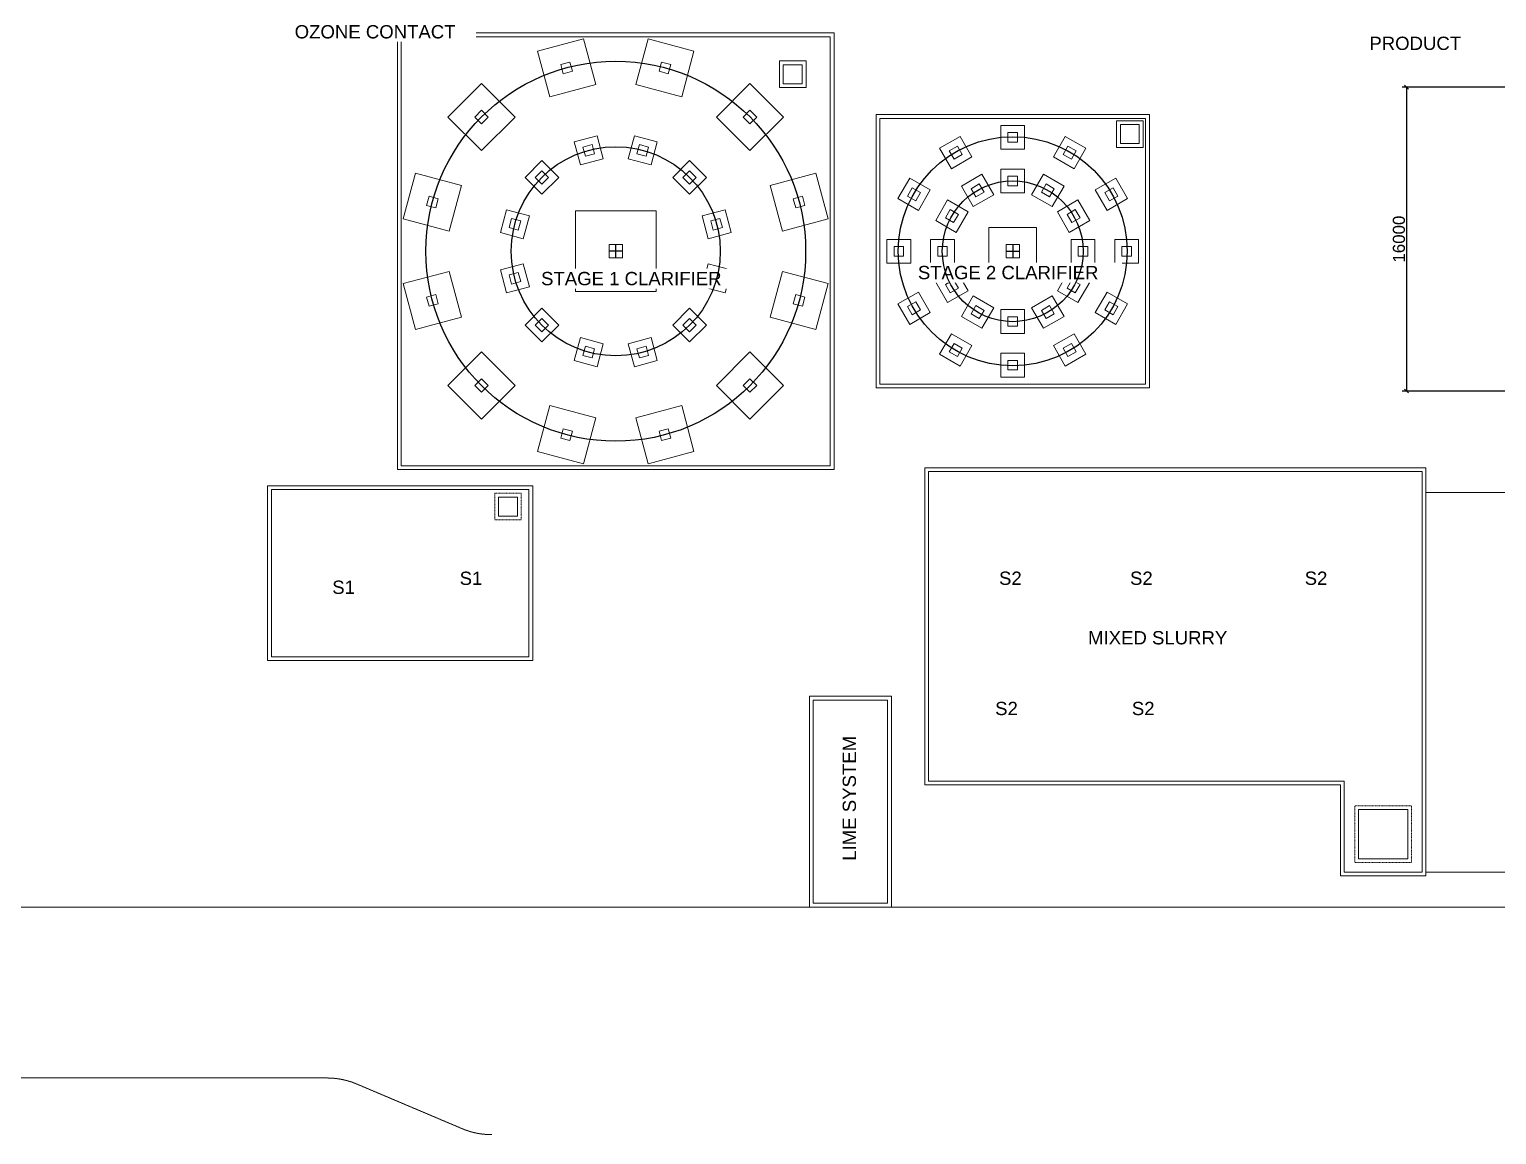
# Model space of a CAD drawing. Header units: millimetres. Extents: x 14826 to 891005, y -311366 to 56117.
# Drawn here: x 413278 to 490565, y -40512 to 17698 of the extents above; entities that cross this region are included whole.
import ezdxf

# ---------------------------------------------------------------- set-up
doc = ezdxf.new("R2010")
doc.units = ezdxf.units.MM
doc.linetypes.add('Dash', pattern=[6.35, 3.175, -3.175])
doc.linetypes.add('Hidden', pattern=[7.14375, 4.7625, -2.38125])
for name, color, linetype, lineweight in [('A-ANNO-DIMS', 7, 'Continuous', 9), ('A-DETL-HDLN', 7, 'Hidden', 9), ('A-DETL-MBND', 7, 'Continuous', 9), ('A-WALL', 7, 'Continuous', 9), ('A-WALL-HDLN', 7, 'Dash', 9), ('G-ANNO-TEXT', 7, 'Continuous', 9), ('S-COLS', 7, 'Continuous', 9), ('S-FNDN', 7, 'Continuous', 9)]:
    doc.layers.add(name, color=color, linetype=linetype, lineweight=lineweight)
doc.styles.add('Arial', font='arial.ttf', dxfattribs={"height": 636.361708})
doc.dimstyles.new('Greene_Arch_tick_-_2_5mm_Arial', dxfattribs={"dimscale": 304.8, "dimtxt": 255.06485, "dimasz": 0.656168, "dimexe": 0.787402, "dimexo": 0.492126, "dimgap": 0.246063, "dimtad": 1, "dimdec": 0, "dimzin": 0, "dimdsep": 46, "dimtxsty": 'Arial', "dimblk1": 'OBLIQUE', "dimblk2": 'OBLIQUE', "dimsah": 1, "dimcen": 0.09, "dimazin": 0, "dimtfac": 1, "dimtdec": 4, "dimtix": 1, "dimtmove": 0, "dimatfit": 3, "dimfxl": 1, "dimtvp": 1, "dimtfill": 1, "dimtolj": 1, "dimtzin": 0, "dimarcsym": 2})

# ---------------------------------------------------------------- blocks, each defined once
blk = doc.blocks.new('M_Footing-Rectangular - 4250X4250X700-342359-LEVEL 1 Copy 1')
at = {"layer": 'S-FNDN'}
for p, q in [((2125, 2125), (-2125, 2125)), ((-2125, 2125), (-2125, -2125)), ((2125, -2125), (2125, 2125)), ((-2125, -2125), (2125, -2125))]:
    blk.add_line(p, q, dxfattribs=at)
blk = doc.blocks.new('M_Footing-Rectangular - 1250X1250X500-343367-LEVEL 1 Copy 1')
at = {"layer": 'S-FNDN'}
for p, q in [((625, 625), (-625, 625)), ((-625, 625), (-625, -625)), ((625, -625), (625, 625)), ((-625, -625), (625, -625))]:
    blk.add_line(p, q, dxfattribs=at)
blk = doc.blocks.new('M_Footing-Rectangular - 2500X2500X500-330338-LEVEL 1 Copy 1')
at = {"layer": 'S-FNDN'}
for p, q in [((1250, 1250), (-1250, 1250)), ((-1250, 1250), (-1250, -1250)), ((1250, -1250), (1250, 1250)), ((-1250, -1250), (1250, -1250))]:
    blk.add_line(p, q, dxfattribs=at)
blk = doc.blocks.new('Concrete-Rectangular-Column - 500 x 500mm-344216-LEVEL 1 Copy 1')
at = {"layer": 'S-COLS'}
for p, q in [((250, 250), (-250, 250)), ((-250, 250), (-250, -250)), ((250, -250), (250, 250)), ((-250, -250), (250, -250))]:
    blk.add_line(p, q, dxfattribs=at)
blk = doc.blocks.new('Concrete-Rectangular-Column - 700X700-344787-LEVEL 1 Copy 1')
at = {"layer": 'S-COLS'}
for p, q in [((350, 350), (-350, 350)), ((-350, 350), (-350, -350)), ((350, -350), (350, 350)), ((-350, -350), (350, -350))]:
    blk.add_line(p, q, dxfattribs=at)
blk = doc.blocks.new('M_Footing-Rectangular - 1250X1250X500-344885-LEVEL 1 Copy 1')
at = {"layer": 'S-FNDN'}
for p, q in [((625, 625), (-625, 625)), ((-625, 625), (-625, -625)), ((625, -625), (625, 625)), ((-625, -625), (625, -625))]:
    blk.add_line(p, q, dxfattribs=at)
blk = doc.blocks.new('M_Footing-Rectangular - 2500X2500X500-344887-LEVEL 1 Copy 1')
at = {"layer": 'S-FNDN'}
for p, q in [((1250, 1250), (-1250, 1250)), ((-1250, 1250), (-1250, -1250)), ((1250, -1250), (1250, 1250)), ((-1250, -1250), (1250, -1250))]:
    blk.add_line(p, q, dxfattribs=at)
blk = doc.blocks.new('Concrete-Rectangular-Column - 500 x 500mm-344888-LEVEL 1 Copy 1')
at = {"layer": 'S-COLS'}
for p, q in [((250, 250), (-250, 250)), ((-250, 250), (-250, -250)), ((250, -250), (250, 250)), ((-250, -250), (250, -250))]:
    blk.add_line(p, q, dxfattribs=at)
blk = doc.blocks.new('M_Footing-Rectangular - 2500X2500X500-V1-LEVEL 1 Copy 1')
at = {"layer": 'S-FNDN'}
for p, q in [((1250, 1250), (-1250, 1250)), ((-1250, 1250), (-1250, -1250)), ((1250, -1250), (1250, 1250)), ((-1250, -1250), (1250, -1250))]:
    blk.add_line(p, q, dxfattribs=at)
blk = doc.blocks.new('_Oblique')
at = {"color": 0, "linetype": 'ByBlock', "lineweight": -2}
blk.add_line((-0.5, -0.5), (0.5, 0.5), dxfattribs=at)
blk = doc.blocks.new('*D628')
at = {"layer": 'A-ANNO-DIMS', "color": 0, "lineweight": -2, "transparency": 16777216}
for p, q in [((491298, 14651), (485579, 14651)), ((485819, 14651), (485819, -1349)), ((491298, -1349), (485579, -1349))]:
    blk.add_line(p, q, dxfattribs=at)
at = {"layer": 'Defpoints', "color": 0, "transparency": 16777216}
for p in [(491448, 14651), (485819, -1349), (491448, -1349)]:
    blk.add_point(p, dxfattribs=at)
at = {"layer": 'A-ANNO-DIMS', "color": 0, "lineweight": -2, "transparency": 16777216, "xscale": 200, "yscale": 200, "zscale": 200}
for p, rotation in [((485819, 14651), 90), ((485819, -1349), 270)]:
    blk.add_blockref('_Oblique', p, dxfattribs=dict(at, rotation=rotation))
at = {"layer": 'A-ANNO-DIMS', "color": 0, "transparency": 16777216, "insert": (485419, 6651), "char_height": 636.4, "attachment_point": 5, "rotation": 90, "style": 'Arial', "bg_fill": 3, "box_fill_scale": 1.1, "bg_fill_color": 256, "bg_fill_true_color": 13158600, "bg_fill_transparency": 0}
blk.add_mtext('\\A1;16000', dxfattribs=at)

msp = doc.modelspace()

# ---------------------------------------------------------------- linework, layer by layer
at = {"color": 2}
for p, q in [((444165.41575, 5661.33631), (444165.41575, 6361.33631)), ((444515.41575, 6011.33631), (443815.41575, 6011.33631)), ((464724.57483, 6011.33631), (465424.57483, 6011.33631))]:
    msp.add_line(p, q, dxfattribs=at)
at = {"layer": 'A-DETL-HDLN'}
for p, q in [((308739.166, -28528.20302), (536177.85568, -28528.20302)), ((318237.51623, -37528.20302), (428960.56022, -37528.20302)), ((430520.22319, -37844.80086), (436071.42314, -40195.34544))]:
    msp.add_line(p, q, dxfattribs=at)
for centre, start, end in [((428960.56022, -41528.20302), 67.0507433449, 90), ((437631.08611, -36511.94328), 247.0507433449, 270)]:
    msp.add_arc(centre, 4000, start, end, dxfattribs=at)
at = {"layer": 'A-DETL-MBND'}
for p, q in [((495837.09612, -6695.08201), (486837.09612, -6695.08201)), ((486837.09612, -26695.08201), (495837.09612, -26695.08201))]:
    msp.add_line(p, q, dxfattribs=at)
at = {"layer": 'A-WALL'}
for p, q in [((432665.41575, -5488.66369), (432665.41575, 17511.33631)), ((432665.41575, 17511.33631), (455665.41575, 17511.33631)), ((432865.41575, 17311.33631), (432865.41575, -5288.66369)), ((455465.41575, 17311.33631), (432865.41575, 17311.33631)), ((455465.41575, -5288.66369), (455465.41575, 17311.33631)), ((455665.41575, 17511.33631), (455665.41575, -5488.66369)), ((452790.13484, 16036.33631), (454190.13484, 16036.33631)), ((452790.13484, 14636.33631), (452790.13484, 16036.33631)), ((453990.13484, 15836.33631), (452990.13484, 15836.33631)), ((452990.13484, 15836.33631), (452990.13484, 14836.33631)), ((453990.13484, 14836.33631), (453990.13484, 15836.33631)), ((454190.13484, 16036.33631), (454190.13484, 14636.33631)), ((452990.13484, 14836.33631), (453990.13484, 14836.33631)), ((454190.13484, 14636.33631), (452790.13484, 14636.33631)), ((457874.57483, 13211.33631), (472274.57483, 13211.33631)), ((457874.57483, -1188.66369), (457874.57483, 13211.33631)), ((472274.57483, 13211.33631), (472274.57483, -1188.66369)), ((472074.57483, 13011.33631), (458074.57483, 13011.33631)), ((458074.57483, 13011.33631), (458074.57483, -988.66369)), ((470543.01399, 12879.77547), (471943.01399, 12879.77547)), ((470543.01399, 11479.77547), (470543.01399, 12879.77547)), ((471743.01399, 12679.77547), (470743.01399, 12679.77547)), ((470743.01399, 12679.77547), (470743.01399, 11679.77547)), ((471743.01399, 11679.77547), (471743.01399, 12679.77547)), ((471943.01399, 12879.77547), (471943.01399, 11479.77547)), ((472074.57483, -988.66369), (472074.57483, 13011.33631)), ((470743.01399, 11679.77547), (471743.01399, 11679.77547)), ((471943.01399, 11479.77547), (470543.01399, 11479.77547)), ((472274.57483, -1188.66369), (457874.57483, -1188.66369)), ((458074.57483, -988.66369), (472074.57483, -988.66369)), ((432865.41575, -5288.66369), (455465.41575, -5288.66369)), ((460437.09612, -5387.56159), (486837.09612, -5387.56159)), ((460437.09612, -22087.56159), (460437.09612, -5387.56159)), ((486837.09612, -5387.56159), (486837.09612, -26887.56159)), ((455665.41575, -5488.66369), (432665.41575, -5488.66369)), ((486637.09612, -5587.56159), (460637.09612, -5587.56159)), ((460637.09612, -5587.56159), (460637.09612, -21887.56159)), ((486637.09612, -26687.56159), (486637.09612, -5587.56159)), ((425824.92808, -15545.86296), (425824.92808, -6335.6105)), ((425824.92808, -6335.6105), (439789.92808, -6335.6105)), ((426024.92808, -6535.6105), (426024.92808, -15345.86296)), ((439589.92808, -6535.6105), (426024.92808, -6535.6105)), ((439589.92808, -15345.86296), (439589.92808, -6535.6105)), ((439789.92808, -6335.6105), (439789.92808, -15545.86296)), ((426024.92808, -15345.86296), (439589.92808, -15345.86296)), ((439789.92808, -15545.86296), (425824.92808, -15545.86296)), ((454367.09612, -17425.19513), (458687.09612, -17425.19513)), ((454367.09612, -28525.19513), (454367.09612, -17425.19513)), ((458487.09612, -17625.19513), (454567.09612, -17625.19513)), ((454567.09612, -17625.19513), (454567.09612, -28325.19513)), ((458487.09612, -28325.19513), (458487.09612, -17625.19513)), ((458687.09612, -17425.19513), (458687.09612, -28525.19513)), ((482337.09612, -22087.56159), (460437.09612, -22087.56159)), ((460637.09612, -21887.56159), (482537.09612, -21887.56159)), ((482337.09612, -26887.56159), (482337.09612, -22087.56159)), ((482537.09612, -21887.56159), (482537.09612, -26687.56159)), ((486837.09612, -26887.56159), (482337.09612, -26887.56159)), ((482537.09612, -26687.56159), (486637.09612, -26687.56159)), ((458687.09612, -28525.19513), (454367.09612, -28525.19513)), ((454567.09612, -28325.19513), (458487.09612, -28325.19513))]:
    msp.add_line(p, q, dxfattribs=at)
at = {"layer": 'A-WALL-HDLN'}
for p, q in [((437789.92808, -6735.6105), (439189.92808, -6735.6105)), ((437789.92808, -8135.6105), (437789.92808, -6735.6105)), ((439189.92808, -6735.6105), (439189.92808, -8135.6105)), ((439189.92808, -8135.6105), (437789.92808, -8135.6105)), ((486087.09612, -23187.56159), (483087.09612, -23187.56159)), ((483087.09612, -26187.56159), (483087.09612, -23187.56159)), ((486087.09612, -26187.56159), (486087.09612, -23187.56159)), ((483087.09612, -26187.56159), (486087.09612, -26187.56159))]:
    msp.add_line(p, q, dxfattribs=at)
at = {"layer": 'S-FNDN'}
for p, q in [((437989.92808, -7935.6105), (437989.92808, -6935.6105)), ((437989.92808, -6935.6105), (438989.92808, -6935.6105)), ((438989.92808, -6935.6105), (438989.92808, -7935.6105)), ((438989.92808, -7935.6105), (437989.92808, -7935.6105)), ((483287.09612, -25987.56159), (483287.09612, -23387.56159)), ((483287.09612, -23387.56159), (485887.09612, -23387.56159)), ((485887.09612, -23387.56159), (485887.09612, -25987.56159)), ((485887.09612, -25987.56159), (483287.09612, -25987.56159))]:
    msp.add_line(p, q, dxfattribs=at)

# ---------------------------------------------------------------- block references
at = {"layer": 'S-COLS'}
for name, p, rotation in [('Concrete-Rectangular-Column - 500 x 500mm-344888-LEVEL 1 Copy 1', (441577.2253, 15670.59457), 14.99999999999948), ('Concrete-Rectangular-Column - 500 x 500mm-344216-LEVEL 1 Copy 1', (446753.6062, 15670.59457), 165.0000000000005), ('Concrete-Rectangular-Column - 500 x 500mm-344216-LEVEL 1 Copy 1', (437094.34794, 13082.40412), 225.0000000000003), ('Concrete-Rectangular-Column - 500 x 500mm-344888-LEVEL 1 Copy 1', (451236.48356, 13082.40412), 314.9999999999997), ('Concrete-Rectangular-Column - 500 x 500mm-344888-LEVEL 1 Copy 1', (442741.911, 11323.92836), 105.0000000000028), ('Concrete-Rectangular-Column - 500 x 500mm-344216-LEVEL 1 Copy 1', (445588.9205, 11323.92836), 74.9999999999972), ('Concrete-Rectangular-Column - 500 x 500mm-344216-LEVEL 1 Copy 1', (462074.57483, 11207.48873), 209.9999999999996), ('Concrete-Rectangular-Column - 500 x 500mm-344216-LEVEL 1 Copy 1', (468074.57483, 11207.48873), 150.0000000000002), ('Concrete-Rectangular-Column - 500 x 500mm-344216-LEVEL 1 Copy 1', (440276.32845, 9900.42361), 134.9999999999971), ('Concrete-Rectangular-Column - 500 x 500mm-344888-LEVEL 1 Copy 1', (448054.50305, 9900.42361), 45.00000000000292), ('Concrete-Rectangular-Column - 500 x 500mm-344888-LEVEL 1 Copy 1', (459878.42241, 9011.33631), 60.00000000000048), ('Concrete-Rectangular-Column - 500 x 500mm-344216-LEVEL 1 Copy 1', (463224.57483, 9215.63031), 209.9999999999996), ('Concrete-Rectangular-Column - 500 x 500mm-344216-LEVEL 1 Copy 1', (466924.57483, 9215.63031), 150.0000000000002), ('Concrete-Rectangular-Column - 500 x 500mm-344888-LEVEL 1 Copy 1', (470270.72725, 9011.33631), 299.9999999999998), ('Concrete-Rectangular-Column - 500 x 500mm-344888-LEVEL 1 Copy 1', (434506.15749, 8599.52676), 74.99999999999979), ('Concrete-Rectangular-Column - 500 x 500mm-344216-LEVEL 1 Copy 1', (453824.67401, 8599.52676), 105.0000000000001), ('Concrete-Rectangular-Column - 500 x 500mm-344888-LEVEL 1 Copy 1', (438852.8237, 7434.84106), 165.0000000000031), ('Concrete-Rectangular-Column - 500 x 500mm-344216-LEVEL 1 Copy 1', (449478.00779, 7434.84106), 14.99999999999685), ('Concrete-Rectangular-Column - 500 x 500mm-344888-LEVEL 1 Copy 1', (461870.28083, 7861.33631), 60.00000000000048), ('Concrete-Rectangular-Column - 500 x 500mm-344888-LEVEL 1 Copy 1', (468278.86882, 7861.33631), 299.9999999999998), ('Concrete-Rectangular-Column - 500 x 500mm-344216-LEVEL 1 Copy 1', (459074.57483, 6011.33631), 269.9999999999998), ('Concrete-Rectangular-Column - 500 x 500mm-344216-LEVEL 1 Copy 1', (461374.57483, 6011.33631), 269.9999999999998), ('Concrete-Rectangular-Column - 500 x 500mm-344216-LEVEL 1 Copy 1', (468774.57483, 6011.33631), 90.00000000000001), ('Concrete-Rectangular-Column - 500 x 500mm-344216-LEVEL 1 Copy 1', (471074.57483, 6011.33631), 90.00000000000001), ('Concrete-Rectangular-Column - 500 x 500mm-344216-LEVEL 1 Copy 1', (438852.8237, 4587.83156), 194.9999999999972), ('Concrete-Rectangular-Column - 500 x 500mm-344888-LEVEL 1 Copy 1', (449478.00779, 4587.83156), 345.0000000000035), ('Concrete-Rectangular-Column - 500 x 500mm-344888-LEVEL 1 Copy 1', (461870.28083, 4161.33631), 120), ('Concrete-Rectangular-Column - 500 x 500mm-344888-LEVEL 1 Copy 1', (468278.86882, 4161.33631), 240.0000000000002), ('Concrete-Rectangular-Column - 500 x 500mm-344216-LEVEL 1 Copy 1', (434506.15749, 3423.14586), 285.0000000000006), ('Concrete-Rectangular-Column - 500 x 500mm-344888-LEVEL 1 Copy 1', (453824.67401, 3423.14586), 255.0000000000002), ('Concrete-Rectangular-Column - 500 x 500mm-344888-LEVEL 1 Copy 1', (459878.42241, 3011.33631), 120), ('Concrete-Rectangular-Column - 500 x 500mm-344216-LEVEL 1 Copy 1', (463224.57483, 2807.04232), 329.9999999999999), ('Concrete-Rectangular-Column - 500 x 500mm-344216-LEVEL 1 Copy 1', (466924.57483, 2807.04232), 29.9999999999998), ('Concrete-Rectangular-Column - 500 x 500mm-344888-LEVEL 1 Copy 1', (470270.72725, 3011.33631), 240.0000000000002), ('Concrete-Rectangular-Column - 500 x 500mm-344888-LEVEL 1 Copy 1', (440276.32845, 2122.24902), 225.0000000000026), ('Concrete-Rectangular-Column - 500 x 500mm-344216-LEVEL 1 Copy 1', (448054.50305, 2122.24902), 314.9999999999967), ('Concrete-Rectangular-Column - 500 x 500mm-344888-LEVEL 1 Copy 1', (465074.57483, 2311.33631), 180), ('Concrete-Rectangular-Column - 500 x 500mm-344216-LEVEL 1 Copy 1', (442741.911, 698.74427), 254.9999999999976), ('Concrete-Rectangular-Column - 500 x 500mm-344888-LEVEL 1 Copy 1', (445588.9205, 698.74427), 285.0000000000024), ('Concrete-Rectangular-Column - 500 x 500mm-344216-LEVEL 1 Copy 1', (462074.57483, 815.18389), 329.9999999999999), ('Concrete-Rectangular-Column - 500 x 500mm-344216-LEVEL 1 Copy 1', (468074.57483, 815.18389), 29.9999999999998), ('Concrete-Rectangular-Column - 500 x 500mm-344888-LEVEL 1 Copy 1', (465074.57483, 11.33631), 180), ('Concrete-Rectangular-Column - 500 x 500mm-344888-LEVEL 1 Copy 1', (437094.34794, -1059.7315), 134.9999999999992), ('Concrete-Rectangular-Column - 500 x 500mm-344216-LEVEL 1 Copy 1', (451236.48356, -1059.7315), 44.99999999999995), ('Concrete-Rectangular-Column - 500 x 500mm-344216-LEVEL 1 Copy 1', (441577.2253, -3647.92195), 345.000000000001), ('Concrete-Rectangular-Column - 500 x 500mm-344888-LEVEL 1 Copy 1', (446753.6062, -3647.92195), 194.999999999999)]:
    msp.add_blockref(name, p, dxfattribs=dict(at, rotation=rotation))
for name, p in [('Concrete-Rectangular-Column - 500 x 500mm-344888-LEVEL 1 Copy 1', (465074.57483, 12011.33631)), ('Concrete-Rectangular-Column - 500 x 500mm-344888-LEVEL 1 Copy 1', (465074.57483, 9711.33631)), ('Concrete-Rectangular-Column - 700X700-344787-LEVEL 1 Copy 1', (444165.41575, 6011.33631)), ('Concrete-Rectangular-Column - 700X700-344787-LEVEL 1 Copy 1', (465074.57483, 6011.33631))]:
    msp.add_blockref(name, p, dxfattribs=at)
at = {"layer": 'S-FNDN'}
for name, p, rotation in [('M_Footing-Rectangular - 2500X2500X500-344887-LEVEL 1 Copy 1', (441577.2253, 15670.59457), 14.99999999999948), ('M_Footing-Rectangular - 2500X2500X500-330338-LEVEL 1 Copy 1', (446753.6062, 15670.59457), 165.0000000000005), ('M_Footing-Rectangular - 2500X2500X500-330338-LEVEL 1 Copy 1', (437094.34794, 13082.40412), 225.0000000000003), ('M_Footing-Rectangular - 2500X2500X500-344887-LEVEL 1 Copy 1', (451236.48356, 13082.40412), 314.9999999999997), ('M_Footing-Rectangular - 1250X1250X500-344885-LEVEL 1 Copy 1', (442741.911, 11323.92836), 14.99999999999948), ('M_Footing-Rectangular - 1250X1250X500-343367-LEVEL 1 Copy 1', (445588.9205, 11323.92836), 165.0000000000005), ('M_Footing-Rectangular - 1250X1250X500-343367-LEVEL 1 Copy 1', (462074.57483, 11207.48873), 209.9999999999996), ('M_Footing-Rectangular - 1250X1250X500-343367-LEVEL 1 Copy 1', (468074.57483, 11207.48873), 150.0000000000002), ('M_Footing-Rectangular - 2500X2500X500-344887-LEVEL 1 Copy 1', (434506.15749, 8599.52676), 74.99999999999979), ('M_Footing-Rectangular - 1250X1250X500-343367-LEVEL 1 Copy 1', (440276.32845, 9900.42361), 225.0000000000003), ('M_Footing-Rectangular - 1250X1250X500-344885-LEVEL 1 Copy 1', (448054.50305, 9900.42361), 314.9999999999997), ('M_Footing-Rectangular - 2500X2500X500-330338-LEVEL 1 Copy 1', (453824.67401, 8599.52676), 105.0000000000001), ('M_Footing-Rectangular - 1250X1250X500-343367-LEVEL 1 Copy 1', (463224.57483, 9215.63031), 209.9999999999996), ('M_Footing-Rectangular - 1250X1250X500-343367-LEVEL 1 Copy 1', (466924.57483, 9215.63031), 150.0000000000002), ('M_Footing-Rectangular - 1250X1250X500-344885-LEVEL 1 Copy 1', (459878.42241, 9011.33631), 60.00000000000048), ('M_Footing-Rectangular - 1250X1250X500-344885-LEVEL 1 Copy 1', (470270.72725, 9011.33631), 299.9999999999998), ('M_Footing-Rectangular - 1250X1250X500-344885-LEVEL 1 Copy 1', (461870.28083, 7861.33631), 60.00000000000048), ('M_Footing-Rectangular - 1250X1250X500-344885-LEVEL 1 Copy 1', (468278.86882, 7861.33631), 299.9999999999998), ('M_Footing-Rectangular - 1250X1250X500-344885-LEVEL 1 Copy 1', (438852.8237, 7434.84106), 74.99999999999979), ('M_Footing-Rectangular - 1250X1250X500-343367-LEVEL 1 Copy 1', (449478.00779, 7434.84106), 105.0000000000001), ('M_Footing-Rectangular - 1250X1250X500-343367-LEVEL 1 Copy 1', (459074.57483, 6011.33631), 269.9999999999998), ('M_Footing-Rectangular - 1250X1250X500-343367-LEVEL 1 Copy 1', (461374.57483, 6011.33631), 269.9999999999998), ('M_Footing-Rectangular - 1250X1250X500-343367-LEVEL 1 Copy 1', (468774.57483, 6011.33631), 90.00000000000001), ('M_Footing-Rectangular - 1250X1250X500-343367-LEVEL 1 Copy 1', (471074.57483, 6011.33631), 90.00000000000001), ('M_Footing-Rectangular - 2500X2500X500-330338-LEVEL 1 Copy 1', (434506.15749, 3423.14586), 285.0000000000006), ('M_Footing-Rectangular - 1250X1250X500-343367-LEVEL 1 Copy 1', (438852.8237, 4587.83156), 285.0000000000006), ('M_Footing-Rectangular - 1250X1250X500-344885-LEVEL 1 Copy 1', (449478.00779, 4587.83156), 255.0000000000002), ('M_Footing-Rectangular - 2500X2500X500-344887-LEVEL 1 Copy 1', (453824.67401, 3423.14586), 255.0000000000002), ('M_Footing-Rectangular - 1250X1250X500-344885-LEVEL 1 Copy 1', (461870.28083, 4161.33631), 120), ('M_Footing-Rectangular - 1250X1250X500-344885-LEVEL 1 Copy 1', (468278.86882, 4161.33631), 240.0000000000002), ('M_Footing-Rectangular - 1250X1250X500-344885-LEVEL 1 Copy 1', (459878.42241, 3011.33631), 120), ('M_Footing-Rectangular - 1250X1250X500-344885-LEVEL 1 Copy 1', (470270.72725, 3011.33631), 240.0000000000002), ('M_Footing-Rectangular - 1250X1250X500-343367-LEVEL 1 Copy 1', (463224.57483, 2807.04232), 329.9999999999999), ('M_Footing-Rectangular - 1250X1250X500-343367-LEVEL 1 Copy 1', (466924.57483, 2807.04232), 29.9999999999998), ('M_Footing-Rectangular - 1250X1250X500-344885-LEVEL 1 Copy 1', (440276.32845, 2122.24902), 134.9999999999992), ('M_Footing-Rectangular - 1250X1250X500-343367-LEVEL 1 Copy 1', (448054.50305, 2122.24902), 44.99999999999995), ('M_Footing-Rectangular - 1250X1250X500-344885-LEVEL 1 Copy 1', (465074.57483, 2311.33631), 180), ('M_Footing-Rectangular - 1250X1250X500-343367-LEVEL 1 Copy 1', (462074.57483, 815.18389), 329.9999999999999), ('M_Footing-Rectangular - 1250X1250X500-343367-LEVEL 1 Copy 1', (468074.57483, 815.18389), 29.9999999999998), ('M_Footing-Rectangular - 1250X1250X500-343367-LEVEL 1 Copy 1', (442741.911, 698.74427), 345.000000000001), ('M_Footing-Rectangular - 1250X1250X500-344885-LEVEL 1 Copy 1', (445588.9205, 698.74427), 194.999999999999), ('M_Footing-Rectangular - 2500X2500X500-344887-LEVEL 1 Copy 1', (437094.34794, -1059.7315), 134.9999999999992), ('M_Footing-Rectangular - 2500X2500X500-330338-LEVEL 1 Copy 1', (451236.48356, -1059.7315), 44.99999999999995), ('M_Footing-Rectangular - 1250X1250X500-344885-LEVEL 1 Copy 1', (465074.57483, 11.33631), 180), ('M_Footing-Rectangular - 2500X2500X500-330338-LEVEL 1 Copy 1', (441577.2253, -3647.92195), 345.000000000001), ('M_Footing-Rectangular - 2500X2500X500-344887-LEVEL 1 Copy 1', (446753.6062, -3647.92195), 194.999999999999)]:
    msp.add_blockref(name, p, dxfattribs=dict(at, rotation=rotation))
for name, p in [('M_Footing-Rectangular - 1250X1250X500-344885-LEVEL 1 Copy 1', (465074.57483, 12011.33631)), ('M_Footing-Rectangular - 1250X1250X500-344885-LEVEL 1 Copy 1', (465074.57483, 9711.33631)), ('M_Footing-Rectangular - 4250X4250X700-342359-LEVEL 1 Copy 1', (444165.41575, 6011.33631)), ('M_Footing-Rectangular - 2500X2500X500-V1-LEVEL 1 Copy 1', (465074.57483, 6011.33631))]:
    msp.add_blockref(name, p, dxfattribs=at)

# ---------------------------------------------------------------- texts
at = {"layer": 'G-ANNO-TEXT', "char_height": 700, "attachment_point": 1, "style": 'Arial', "bg_fill": 3, "box_fill_scale": 1.25, "bg_fill_color": 256, "bg_fill_true_color": 13158600, "bg_fill_transparency": 0}
for s, insert, width in [('PRODUCT', (483858.88842, 17313.07442), 5353.669125), ('S1', (435943.2004, -10861.30329), 1338.4172813), ('S2', (464353.19231, -10857.4555), 1338.4172813), ('S2', (471253.19231, -10857.4555), 1338.4172813), ('S2', (480453.19231, -10857.4555), 1338.4172813), ('S1', (429232.33581, -11332.68829), 1338.4172813), ('MIXED SLURRY', (469043.31217, -13992.73281), 8131.5163125), ('S2', (464148.74749, -17718.14677), 1338.4172813), ('S2', (471348.74749, -17718.14677), 1338.4172813)]:
    msp.add_mtext(s, dxfattribs=dict(at, insert=insert, width=width))
at = {"layer": 'G-ANNO-TEXT', "insert": (456118.41914, -26085.49512), "char_height": 700, "width": 7272.909, "attachment_point": 1, "rotation": 90, "style": 'Arial', "bg_fill": 3, "box_fill_scale": 1.25, "bg_fill_color": 256, "bg_fill_true_color": 13158600, "bg_fill_transparency": 0}
msp.add_mtext('LIME SYSTEM', dxfattribs=at)

# ---------------------------------------------------------------- dimensions: what is measured, and where the dimension line sits
at = {"layer": 'A-ANNO-DIMS'}
dim = msp.add_linear_dim(base=(485819.36094, -1349.49032), p1=(491448.01739, 14650.50968), p2=(491448.01739, -1349.49032), angle=90, dimstyle='Greene_Arch_tick_-_2_5mm_Arial', override={"dimpost": '<>', "dimfxl": 4320}, dxfattribs=at)
dim.commit()
dim.dimension.update_dxf_attribs({"geometry": '*D628', "text_midpoint": (485419.45184, 6650.50968)})

# ---------------------------------------------------------------- next in the draw order: texts
at = {"layer": 'G-ANNO-TEXT', "char_height": 700, "attachment_point": 1, "style": 'Arial', "bg_fill": 3, "box_fill_scale": 1.25, "bg_fill_color": 256, "bg_fill_true_color": 13158600, "bg_fill_transparency": 0}
for s, insert, width in [('OZONE CONTACT', (427253.37058, 17920.3644), 9368.9209688), ('STAGE 2 CLARIFIER', (460079.19253, 5240.49817), 10581.0724688), ('STAGE 1 CLARIFIER', (440230.14838, 4923.7872), 10581.0724688)]:
    msp.add_mtext(s, dxfattribs=dict(at, insert=insert, width=width))

# ---------------------------------------------------------------- next in the draw order: linework, layer by layer
at = {"color": 2}
msp.add_line((465074.57483, 6361.33631), (465074.57483, 5661.33631), dxfattribs=at)
for centre, radius in [((444165.41575, 6011.33631), 10003.12451), ((465074.57483, 6011.33631), 6032.46426), ((444165.41575, 6011.33631), 5505.67889), ((465074.57483, 6011.33631), 3708.43633)]:
    msp.add_circle(centre, radius, dxfattribs=at)

doc.saveas('drawing.dxf')
